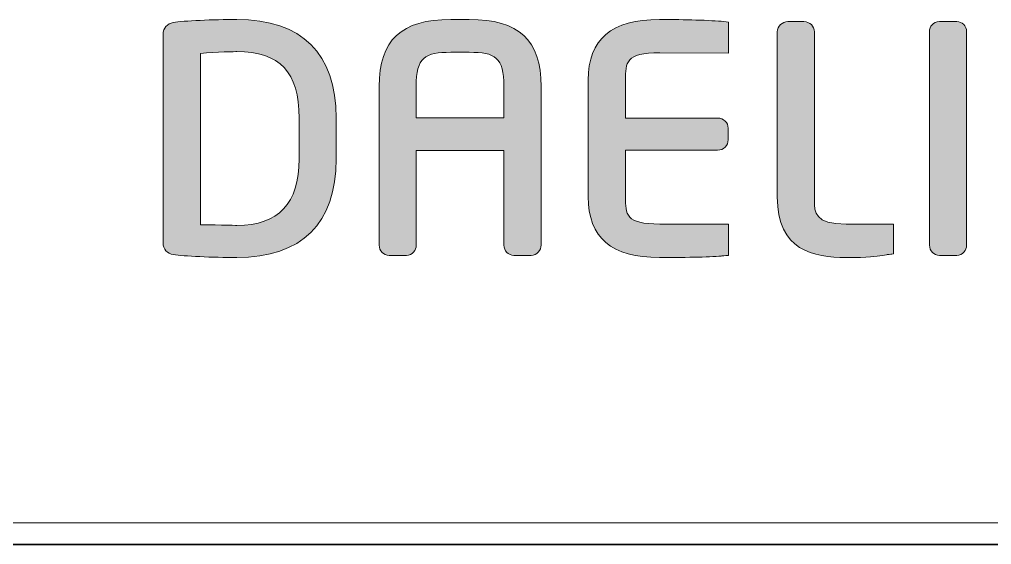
# Model space of a CAD drawing. Extents: x 16296677952 to 16296679688, y -37409618576 to -37409617304.
# Drawn here: x 16296678289.67 to 16296678298.66, y -37409618192.09 to -37409618187.23 of the extents above; entities that cross this region are included whole.
import ezdxf

# ---------------------------------------------------------------- set-up
doc = ezdxf.new("R2010")
doc.units = 0
doc.header["$LTSCALE"] = 10
doc.header["$MEASUREMENT"] = 0
doc.layers.get('0').update_dxf_attribs({"linetype": 'CONTINUOUS'})
doc.layers.add('레이어 1', color=7, linetype='CONTINUOUS', lineweight=0)

msp = doc.modelspace()

# ---------------------------------------------------------------- hatches: boundary and pattern name
at = {"layer": '레이어 1'}
h = msp.add_hatch(color=7, dxfattribs=at)
h.dxf.hatch_style = 2
edge = h.paths.add_edge_path()
edge.add_spline(control_points=[(16296678292.254601, -37409618188.521858), (16296678292.254601, -37409618188.935043), (16296678292.06609, -37409618189.136047), (16296678291.678089, -37409618189.136047), (16296678291.678089, -37409618189.136047), (16296678291.41264, -37409618189.131149), (16296678291.34346, -37409618189.129936), (16296678291.34346, -37409618189.129936), (16296678291.34346, -37409618187.545723), (16296678291.34346, -37409618187.545723), (16296678291.480949, -37409618187.532059), (16296678291.67634, -37409618187.52977), (16296678291.67828, -37409618187.52977), (16296678292.076799, -37409618187.52977), (16296678292.254601, -37409618187.719093), (16296678292.254601, -37409618188.14341), (16296678292.254601, -37409618188.14341), (16296678292.254601, -37409618188.521858), (16296678292.254601, -37409618188.521858)], knot_values=[0, 0, 0, 0, 1, 1, 1, 2, 2, 2, 3, 3, 3, 4, 4, 4, 5, 5, 5, 6, 6, 6, 6], degree=3, periodic=0)
edge = h.paths.add_edge_path()
edge.add_spline(control_points=[(16296678291.678089, -37409618187.232162), (16296678291.462709, -37409618187.232162), (16296678291.1833, -37409618187.245392), (16296678291.091669, -37409618187.260132), (16296678291.03437, -37409618187.269737), (16296678290.997629, -37409618187.312576), (16296678290.997629, -37409618187.369171), (16296678290.997629, -37409618187.369171), (16296678290.997629, -37409618189.296432), (16296678290.997629, -37409618189.296432), (16296678290.997629, -37409618189.355751), (16296678291.034719, -37409618189.397491), (16296678291.09446, -37409618189.405777), (16296678291.18112, -37409618189.420197), (16296678291.45962, -37409618189.433319), (16296678291.678089, -37409618189.433319), (16296678292.27951, -37409618189.433319), (16296678292.59726, -37409618189.118027), (16296678292.59726, -37409618188.521858), (16296678292.59726, -37409618188.521858), (16296678292.59726, -37409618188.14341), (16296678292.59726, -37409618188.14341), (16296678292.59726, -37409618187.547249), (16296678292.27951, -37409618187.232162), (16296678291.678089, -37409618187.232162)], knot_values=[0, 0, 0, 0, 1, 1, 1, 2, 2, 2, 3, 3, 3, 4, 4, 4, 5, 5, 5, 6, 6, 6, 7, 7, 7, 8, 8, 8, 8], degree=3, periodic=0)
h = msp.add_hatch(color=7, dxfattribs=at)
h.dxf.hatch_style = 2
edge = h.paths.add_edge_path()
edge.add_spline(control_points=[(16296678294.148319, -37409618188.141113), (16296678294.148319, -37409618188.141113), (16296678293.33737, -37409618188.141113), (16296678293.33737, -37409618188.141113), (16296678293.33737, -37409618188.110977), (16296678293.33737, -37409618187.851936), (16296678293.33737, -37409618187.851936), (16296678293.33737, -37409618187.581543), (16296678293.41774, -37409618187.535667), (16296678293.65889, -37409618187.535667), (16296678293.65889, -37409618187.535667), (16296678293.827049, -37409618187.535667), (16296678293.827049, -37409618187.535667), (16296678294.06805, -37409618187.535667), (16296678294.148319, -37409618187.581543), (16296678294.148319, -37409618187.851936), (16296678294.148319, -37409618187.851936), (16296678294.148319, -37409618188.110977), (16296678294.148319, -37409618188.141113)], knot_values=[0, 0, 0, 0, 1, 1, 1, 2, 2, 2, 3, 3, 3, 4, 4, 4, 5, 5, 5, 6, 6, 6, 6], degree=3, periodic=0)
edge = h.paths.add_edge_path()
edge.add_spline(control_points=[(16296678293.827049, -37409618187.232162), (16296678293.827049, -37409618187.232162), (16296678293.65889, -37409618187.232162), (16296678293.65889, -37409618187.232162), (16296678293.199499, -37409618187.232162), (16296678292.994671, -37409618187.423248), (16296678292.994671, -37409618187.851936), (16296678292.994671, -37409618187.851936), (16296678292.994671, -37409618189.318497), (16296678292.994671, -37409618189.318497), (16296678292.994671, -37409618189.370071), (16296678293.036579, -37409618189.413757), (16296678293.086029, -37409618189.413757), (16296678293.086029, -37409618189.413757), (16296678293.246469, -37409618189.413757), (16296678293.246469, -37409618189.413757), (16296678293.303329, -37409618189.413757), (16296678293.33737, -37409618189.365479), (16296678293.33737, -37409618189.318497), (16296678293.33737, -37409618189.318497), (16296678293.33737, -37409618188.475754), (16296678293.33737, -37409618188.442871), (16296678293.33737, -37409618188.442871), (16296678294.148319, -37409618188.442871), (16296678294.148319, -37409618188.442871), (16296678294.148319, -37409618188.475754), (16296678294.148319, -37409618189.318497), (16296678294.148319, -37409618189.318497), (16296678294.148319, -37409618189.37104), (16296678294.18976, -37409618189.413757), (16296678294.240801, -37409618189.413757), (16296678294.240801, -37409618189.413757), (16296678294.399269, -37409618189.413757), (16296678294.399269, -37409618189.413757), (16296678294.454821, -37409618189.413757), (16296678294.49221, -37409618189.364487), (16296678294.49221, -37409618189.318497), (16296678294.49221, -37409618189.318497), (16296678294.49221, -37409618187.851936), (16296678294.49221, -37409618187.851936), (16296678294.49221, -37409618187.423248), (16296678294.286989, -37409618187.232162), (16296678293.827049, -37409618187.232162)], knot_values=[0, 0, 0, 0, 1, 1, 1, 2, 2, 2, 3, 3, 3, 4, 4, 4, 5, 5, 5, 6, 6, 6, 7, 7, 7, 8, 8, 8, 9, 9, 9, 10, 10, 10, 11, 11, 11, 12, 12, 12, 13, 13, 13, 14, 14, 14, 14], degree=3, periodic=0)
h = msp.add_hatch(color=7, dxfattribs=at)
h.dxf.hatch_style = 2
edge = h.paths.add_edge_path()
edge.add_spline(control_points=[(16296678294.92803, -37409618187.792618), (16296678294.92803, -37409618187.792618), (16296678294.92803, -37409618188.872223), (16296678294.92803, -37409618188.872223), (16296678294.92803, -37409618189.249893), (16296678295.143749, -37409618189.433319), (16296678295.587629, -37409618189.433319), (16296678295.78356, -37409618189.433319), (16296678296.05024, -37409618189.429733), (16296678296.15687, -37409618189.419769), (16296678296.15534, -37409618189.419769), (16296678296.20857, -37409618189.414627), (16296678296.20857, -37409618189.414627), (16296678296.20857, -37409618189.414627), (16296678296.22398, -37409618189.413109), (16296678296.22398, -37409618189.413109), (16296678296.22398, -37409618189.413109), (16296678296.22398, -37409618189.124252), (16296678296.22398, -37409618189.124252), (16296678296.22398, -37409618189.124252), (16296678295.590059, -37409618189.124252), (16296678295.590059, -37409618189.124252), (16296678295.27247, -37409618189.124252), (16296678295.27247, -37409618189.034683), (16296678295.27247, -37409618188.872223), (16296678295.27247, -37409618188.872223), (16296678295.27247, -37409618188.472153), (16296678295.27247, -37409618188.440903), (16296678295.305111, -37409618188.440903), (16296678296.12458, -37409618188.440903), (16296678296.12458, -37409618188.440903), (16296678296.178249, -37409618188.440903), (16296678296.221979, -37409618188.398293), (16296678296.221979, -37409618188.345863), (16296678296.221979, -37409618188.345863), (16296678296.221979, -37409618188.238792), (16296678296.221979, -37409618188.238792), (16296678296.221979, -37409618188.18602), (16296678296.178249, -37409618188.143311), (16296678296.12458, -37409618188.143311), (16296678296.12458, -37409618188.143311), (16296678295.305111, -37409618188.143311), (16296678295.27247, -37409618188.143311), (16296678295.27247, -37409618188.112282), (16296678295.27247, -37409618187.792618), (16296678295.27247, -37409618187.792618), (16296678295.27247, -37409618187.630379), (16296678295.27247, -37409618187.541008), (16296678295.590059, -37409618187.541008), (16296678295.590059, -37409618187.541008), (16296678296.22373, -37409618187.543533), (16296678296.22373, -37409618187.543533), (16296678296.22373, -37409618187.543533), (16296678296.22373, -37409618187.256416), (16296678296.22373, -37409618187.256416), (16296678296.22373, -37409618187.256416), (16296678296.156509, -37409618187.249207), (16296678296.156509, -37409618187.249207), (16296678296.031839, -37409618187.237961), (16296678295.745991, -37409618187.232162), (16296678295.587629, -37409618187.232162), (16296678295.143749, -37409618187.232162), (16296678294.92803, -37409618187.415367), (16296678294.92803, -37409618187.792618)], knot_values=[0, 0, 0, 0, 1, 1, 1, 2, 2, 2, 3, 3, 3, 4, 4, 4, 5, 5, 5, 6, 6, 6, 7, 7, 7, 8, 8, 8, 9, 9, 9, 10, 10, 10, 11, 11, 11, 12, 12, 12, 13, 13, 13, 14, 14, 14, 15, 15, 15, 16, 16, 16, 17, 17, 17, 18, 18, 18, 19, 19, 19, 20, 20, 20, 21, 21, 21, 21], degree=3, periodic=0)
h = msp.add_hatch(color=7, dxfattribs=at)
h.dxf.hatch_style = 2
edge = h.paths.add_edge_path()
edge.add_spline(control_points=[(16296678296.774309, -37409618187.251732), (16296678296.721279, -37409618187.251732), (16296678296.676319, -37409618187.29554), (16296678296.676319, -37409618187.347527), (16296678296.676319, -37409618187.347527), (16296678296.676319, -37409618188.872223), (16296678296.676319, -37409618188.872223), (16296678296.676319, -37409618189.369408), (16296678297.01565, -37409618189.433319), (16296678297.31105, -37409618189.433319), (16296678297.527809, -37409618189.433319), (16296678297.58342, -37409618189.424141), (16296678297.6476, -37409618189.413437), (16296678297.6476, -37409618189.413437), (16296678297.68502, -37409618189.407539), (16296678297.68502, -37409618189.407539), (16296678297.684469, -37409618189.407761), (16296678297.73456, -37409618189.401543), (16296678297.73456, -37409618189.401543), (16296678297.73456, -37409618189.401543), (16296678297.74942, -37409618189.399559), (16296678297.74942, -37409618189.399559), (16296678297.74942, -37409618189.399559), (16296678297.74942, -37409618189.124252), (16296678297.74942, -37409618189.124252), (16296678297.74942, -37409618189.124252), (16296678297.314329, -37409618189.124252), (16296678297.314329, -37409618189.124252), (16296678297.02002, -37409618189.124252), (16296678297.02002, -37409618189.013153), (16296678297.02002, -37409618188.905327), (16296678297.02002, -37409618188.905327), (16296678297.02002, -37409618187.347527), (16296678297.02002, -37409618187.347527), (16296678297.02002, -37409618187.29554), (16296678296.975439, -37409618187.251732), (16296678296.922569, -37409618187.251732), (16296678296.922569, -37409618187.251732), (16296678296.774309, -37409618187.251732), (16296678296.774309, -37409618187.251732)], knot_values=[0, 0, 0, 0, 1, 1, 1, 2, 2, 2, 3, 3, 3, 4, 4, 4, 5, 5, 5, 6, 6, 6, 7, 7, 7, 8, 8, 8, 9, 9, 9, 10, 10, 10, 11, 11, 11, 12, 12, 12, 13, 13, 13, 13], degree=3, periodic=0)
h = msp.add_hatch(color=7, dxfattribs=at)
h.dxf.hatch_style = 2
edge = h.paths.add_edge_path()
edge.add_spline(control_points=[(16296678298.17478, -37409618187.251732), (16296678298.117531, -37409618187.251732), (16296678298.08334, -37409618187.299026), (16296678298.08334, -37409618187.344704), (16296678298.08334, -37409618187.344704), (16296678298.08334, -37409618189.318497), (16296678298.08334, -37409618189.318497), (16296678298.08334, -37409618189.37104), (16296678298.12442, -37409618189.413757), (16296678298.17478, -37409618189.413757), (16296678298.17478, -37409618189.413757), (16296678298.33494, -37409618189.413757), (16296678298.33494, -37409618189.413757), (16296678298.3923, -37409618189.413757), (16296678298.42654, -37409618189.365479), (16296678298.42654, -37409618189.318497), (16296678298.42654, -37409618189.318497), (16296678298.42654, -37409618187.344704), (16296678298.42654, -37409618187.344704), (16296678298.42654, -37409618187.292587), (16296678298.3864, -37409618187.251732), (16296678298.33494, -37409618187.251732), (16296678298.33494, -37409618187.251732), (16296678298.17478, -37409618187.251732), (16296678298.17478, -37409618187.251732)], knot_values=[0, 0, 0, 0, 1, 1, 1, 2, 2, 2, 3, 3, 3, 4, 4, 4, 5, 5, 5, 6, 6, 6, 7, 7, 7, 8, 8, 8, 8], degree=3, periodic=0)

# ---------------------------------------------------------------- linework, layer by layer
at = {"color": 7, "lineweight": 13}
msp.add_line((16296678307.558611, -37409618191.886688), (16296678225.24843, -37409618191.886688), dxfattribs=at)
at = {"color": 7, "lineweight": 35}
msp.add_line((16296678313.040661, -37409618192.0867), (16296678217.29707, -37409618192.0867), dxfattribs=at)
at = {"layer": '레이어 1', "color": 7}
for points, knots in [([(16296678291.678089, -37409618187.232162), (16296678291.462709, -37409618187.232162), (16296678291.1833, -37409618187.245392), (16296678291.091669, -37409618187.260132), (16296678291.03437, -37409618187.269737), (16296678290.997629, -37409618187.312576), (16296678290.997629, -37409618187.369171), (16296678290.997629, -37409618187.369171), (16296678290.997629, -37409618189.296432), (16296678290.997629, -37409618189.296432), (16296678290.997629, -37409618189.355751), (16296678291.034719, -37409618189.397491), (16296678291.09446, -37409618189.405777), (16296678291.18112, -37409618189.420197), (16296678291.45962, -37409618189.433319), (16296678291.678089, -37409618189.433319), (16296678292.27951, -37409618189.433319), (16296678292.59726, -37409618189.118027), (16296678292.59726, -37409618188.521858), (16296678292.59726, -37409618188.521858), (16296678292.59726, -37409618188.14341), (16296678292.59726, -37409618188.14341), (16296678292.59726, -37409618187.547249), (16296678292.27951, -37409618187.232162), (16296678291.678089, -37409618187.232162)], [0, 0, 0, 0, 1, 1, 1, 2, 2, 2, 3, 3, 3, 4, 4, 4, 5, 5, 5, 6, 6, 6, 7, 7, 7, 8, 8, 8, 8]), ([(16296678293.827049, -37409618187.232162), (16296678293.827049, -37409618187.232162), (16296678293.65889, -37409618187.232162), (16296678293.65889, -37409618187.232162), (16296678293.199499, -37409618187.232162), (16296678292.994671, -37409618187.423248), (16296678292.994671, -37409618187.851936), (16296678292.994671, -37409618187.851936), (16296678292.994671, -37409618189.318497), (16296678292.994671, -37409618189.318497), (16296678292.994671, -37409618189.370071), (16296678293.036579, -37409618189.413757), (16296678293.086029, -37409618189.413757), (16296678293.086029, -37409618189.413757), (16296678293.246469, -37409618189.413757), (16296678293.246469, -37409618189.413757), (16296678293.303329, -37409618189.413757), (16296678293.33737, -37409618189.365479), (16296678293.33737, -37409618189.318497), (16296678293.33737, -37409618189.318497), (16296678293.33737, -37409618188.475754), (16296678293.33737, -37409618188.442871), (16296678293.33737, -37409618188.442871), (16296678294.148319, -37409618188.442871), (16296678294.148319, -37409618188.442871), (16296678294.148319, -37409618188.475754), (16296678294.148319, -37409618189.318497), (16296678294.148319, -37409618189.318497), (16296678294.148319, -37409618189.37104), (16296678294.18976, -37409618189.413757), (16296678294.240801, -37409618189.413757), (16296678294.240801, -37409618189.413757), (16296678294.399269, -37409618189.413757), (16296678294.399269, -37409618189.413757), (16296678294.454821, -37409618189.413757), (16296678294.49221, -37409618189.364487), (16296678294.49221, -37409618189.318497), (16296678294.49221, -37409618189.318497), (16296678294.49221, -37409618187.851936), (16296678294.49221, -37409618187.851936), (16296678294.49221, -37409618187.423248), (16296678294.286989, -37409618187.232162), (16296678293.827049, -37409618187.232162)], [0, 0, 0, 0, 1, 1, 1, 2, 2, 2, 3, 3, 3, 4, 4, 4, 5, 5, 5, 6, 6, 6, 7, 7, 7, 8, 8, 8, 9, 9, 9, 10, 10, 10, 11, 11, 11, 12, 12, 12, 13, 13, 13, 14, 14, 14, 14]), ([(16296678294.92803, -37409618187.792618), (16296678294.92803, -37409618187.792618), (16296678294.92803, -37409618188.872223), (16296678294.92803, -37409618188.872223), (16296678294.92803, -37409618189.249893), (16296678295.143749, -37409618189.433319), (16296678295.587629, -37409618189.433319), (16296678295.78356, -37409618189.433319), (16296678296.05024, -37409618189.429733), (16296678296.15687, -37409618189.419769), (16296678296.15534, -37409618189.419769), (16296678296.20857, -37409618189.414627), (16296678296.20857, -37409618189.414627), (16296678296.20857, -37409618189.414627), (16296678296.22398, -37409618189.413109), (16296678296.22398, -37409618189.413109), (16296678296.22398, -37409618189.413109), (16296678296.22398, -37409618189.124252), (16296678296.22398, -37409618189.124252), (16296678296.22398, -37409618189.124252), (16296678295.590059, -37409618189.124252), (16296678295.590059, -37409618189.124252), (16296678295.27247, -37409618189.124252), (16296678295.27247, -37409618189.034683), (16296678295.27247, -37409618188.872223), (16296678295.27247, -37409618188.872223), (16296678295.27247, -37409618188.472153), (16296678295.27247, -37409618188.440903), (16296678295.305111, -37409618188.440903), (16296678296.12458, -37409618188.440903), (16296678296.12458, -37409618188.440903), (16296678296.178249, -37409618188.440903), (16296678296.221979, -37409618188.398293), (16296678296.221979, -37409618188.345863), (16296678296.221979, -37409618188.345863), (16296678296.221979, -37409618188.238792), (16296678296.221979, -37409618188.238792), (16296678296.221979, -37409618188.18602), (16296678296.178249, -37409618188.143311), (16296678296.12458, -37409618188.143311), (16296678296.12458, -37409618188.143311), (16296678295.305111, -37409618188.143311), (16296678295.27247, -37409618188.143311), (16296678295.27247, -37409618188.112282), (16296678295.27247, -37409618187.792618), (16296678295.27247, -37409618187.792618), (16296678295.27247, -37409618187.630379), (16296678295.27247, -37409618187.541008), (16296678295.590059, -37409618187.541008), (16296678295.590059, -37409618187.541008), (16296678296.22373, -37409618187.543533), (16296678296.22373, -37409618187.543533), (16296678296.22373, -37409618187.543533), (16296678296.22373, -37409618187.256416), (16296678296.22373, -37409618187.256416), (16296678296.22373, -37409618187.256416), (16296678296.156509, -37409618187.249207), (16296678296.156509, -37409618187.249207), (16296678296.031839, -37409618187.237961), (16296678295.745991, -37409618187.232162), (16296678295.587629, -37409618187.232162), (16296678295.143749, -37409618187.232162), (16296678294.92803, -37409618187.415367), (16296678294.92803, -37409618187.792618)], [0, 0, 0, 0, 1, 1, 1, 2, 2, 2, 3, 3, 3, 4, 4, 4, 5, 5, 5, 6, 6, 6, 7, 7, 7, 8, 8, 8, 9, 9, 9, 10, 10, 10, 11, 11, 11, 12, 12, 12, 13, 13, 13, 14, 14, 14, 15, 15, 15, 16, 16, 16, 17, 17, 17, 18, 18, 18, 19, 19, 19, 20, 20, 20, 21, 21, 21, 21]), ([(16296678296.774309, -37409618187.251732), (16296678296.721279, -37409618187.251732), (16296678296.676319, -37409618187.29554), (16296678296.676319, -37409618187.347527), (16296678296.676319, -37409618187.347527), (16296678296.676319, -37409618188.872223), (16296678296.676319, -37409618188.872223), (16296678296.676319, -37409618189.369408), (16296678297.01565, -37409618189.433319), (16296678297.31105, -37409618189.433319), (16296678297.527809, -37409618189.433319), (16296678297.58342, -37409618189.424141), (16296678297.6476, -37409618189.413437), (16296678297.6476, -37409618189.413437), (16296678297.68502, -37409618189.407539), (16296678297.68502, -37409618189.407539), (16296678297.684469, -37409618189.407761), (16296678297.73456, -37409618189.401543), (16296678297.73456, -37409618189.401543), (16296678297.73456, -37409618189.401543), (16296678297.74942, -37409618189.399559), (16296678297.74942, -37409618189.399559), (16296678297.74942, -37409618189.399559), (16296678297.74942, -37409618189.124252), (16296678297.74942, -37409618189.124252), (16296678297.74942, -37409618189.124252), (16296678297.314329, -37409618189.124252), (16296678297.314329, -37409618189.124252), (16296678297.02002, -37409618189.124252), (16296678297.02002, -37409618189.013153), (16296678297.02002, -37409618188.905327), (16296678297.02002, -37409618188.905327), (16296678297.02002, -37409618187.347527), (16296678297.02002, -37409618187.347527), (16296678297.02002, -37409618187.29554), (16296678296.975439, -37409618187.251732), (16296678296.922569, -37409618187.251732), (16296678296.922569, -37409618187.251732), (16296678296.774309, -37409618187.251732), (16296678296.774309, -37409618187.251732)], [0, 0, 0, 0, 1, 1, 1, 2, 2, 2, 3, 3, 3, 4, 4, 4, 5, 5, 5, 6, 6, 6, 7, 7, 7, 8, 8, 8, 9, 9, 9, 10, 10, 10, 11, 11, 11, 12, 12, 12, 13, 13, 13, 13]), ([(16296678298.17478, -37409618187.251732), (16296678298.117531, -37409618187.251732), (16296678298.08334, -37409618187.299026), (16296678298.08334, -37409618187.344704), (16296678298.08334, -37409618187.344704), (16296678298.08334, -37409618189.318497), (16296678298.08334, -37409618189.318497), (16296678298.08334, -37409618189.37104), (16296678298.12442, -37409618189.413757), (16296678298.17478, -37409618189.413757), (16296678298.17478, -37409618189.413757), (16296678298.33494, -37409618189.413757), (16296678298.33494, -37409618189.413757), (16296678298.3923, -37409618189.413757), (16296678298.42654, -37409618189.365479), (16296678298.42654, -37409618189.318497), (16296678298.42654, -37409618189.318497), (16296678298.42654, -37409618187.344704), (16296678298.42654, -37409618187.344704), (16296678298.42654, -37409618187.292587), (16296678298.3864, -37409618187.251732), (16296678298.33494, -37409618187.251732), (16296678298.33494, -37409618187.251732), (16296678298.17478, -37409618187.251732), (16296678298.17478, -37409618187.251732)], [0, 0, 0, 0, 1, 1, 1, 2, 2, 2, 3, 3, 3, 4, 4, 4, 5, 5, 5, 6, 6, 6, 7, 7, 7, 8, 8, 8, 8]), ([(16296678292.254601, -37409618188.521858), (16296678292.254601, -37409618188.935043), (16296678292.06609, -37409618189.136047), (16296678291.678089, -37409618189.136047), (16296678291.678089, -37409618189.136047), (16296678291.41264, -37409618189.131149), (16296678291.34346, -37409618189.129936), (16296678291.34346, -37409618189.129936), (16296678291.34346, -37409618187.545723), (16296678291.34346, -37409618187.545723), (16296678291.480949, -37409618187.532059), (16296678291.67634, -37409618187.52977), (16296678291.67828, -37409618187.52977), (16296678292.076799, -37409618187.52977), (16296678292.254601, -37409618187.719093), (16296678292.254601, -37409618188.14341), (16296678292.254601, -37409618188.14341), (16296678292.254601, -37409618188.521858), (16296678292.254601, -37409618188.521858)], [0, 0, 0, 0, 1, 1, 1, 2, 2, 2, 3, 3, 3, 4, 4, 4, 5, 5, 5, 6, 6, 6, 6]), ([(16296678294.148319, -37409618188.141113), (16296678294.148319, -37409618188.141113), (16296678293.33737, -37409618188.141113), (16296678293.33737, -37409618188.141113), (16296678293.33737, -37409618188.110977), (16296678293.33737, -37409618187.851936), (16296678293.33737, -37409618187.851936), (16296678293.33737, -37409618187.581543), (16296678293.41774, -37409618187.535667), (16296678293.65889, -37409618187.535667), (16296678293.65889, -37409618187.535667), (16296678293.827049, -37409618187.535667), (16296678293.827049, -37409618187.535667), (16296678294.06805, -37409618187.535667), (16296678294.148319, -37409618187.581543), (16296678294.148319, -37409618187.851936), (16296678294.148319, -37409618187.851936), (16296678294.148319, -37409618188.110977), (16296678294.148319, -37409618188.141113)], [0, 0, 0, 0, 1, 1, 1, 2, 2, 2, 3, 3, 3, 4, 4, 4, 5, 5, 5, 6, 6, 6, 6])]:
    msp.add_open_spline(points, degree=3, knots=knots, dxfattribs=at)

doc.saveas('drawing.dxf')
